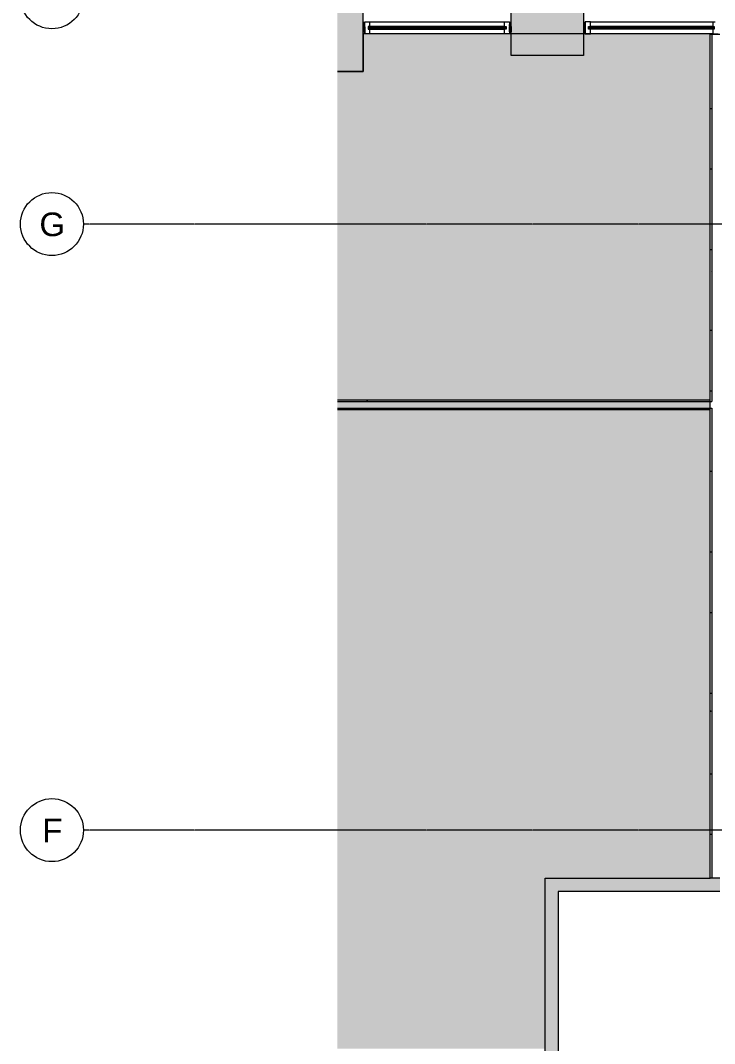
# Model space of a CAD drawing. Header units: inches. Extents: x 29752 to 32426, y -178 to 5722.
# Drawn here: x 29751.7 to 30016, y 5035.2 to 5424.9 of the extents above; entities that cross this region are included whole.
import ezdxf

# ---------------------------------------------------------------- set-up
doc = ezdxf.new("R2010")
doc.units = ezdxf.units.IN
doc.header["$MEASUREMENT"] = 0
doc.linetypes.add('Grid Line 1_2_', pattern=[0.875, 0.5, -0.125, 0.125, -0.125])
for name, color, linetype, lineweight in [('1900 Duke Street_2nd Flr_LINKED_dwg', 8, 'Continuous', 9), ('A-DETL-GENF', 92, 'Continuous', 9), ('A-DETL-THIN', 151, 'Continuous', 9), ('A-WALL', 113, 'Continuous', 13), ('A-WALL-PATT', 111, 'Continuous', 13), ('AE-GLAZING', 7, 'Continuous', 9), ('AE-WALLS-PATT', 7, 'Continuous', 9), ('AE-WALLS-TENANT', 7, 'Continuous', 9), ('I-WALL', 2, 'Continuous', 13), ('S-GRID', 1, 'Continuous', 9), ('S-GRID-IDEN', 1, 'Continuous', 9)]:
    doc.layers.add(name, color=color, linetype=linetype, lineweight=lineweight)
doc.styles.add('Swis721 Lt BT', font='swissl.ttf', dxfattribs={"height": 9})
pattern_1 = [(0, (0, 0), (30.72, 7.68), [1.267, -21.773, 1.267, -21.773, -122.88]), (0, (0, 0), (30.72, 7.68), [-46.08, 1.267, -44.813, 1.267, -21.773, -53.76]), (0, (0, 0), (30.72, 7.68), [-115.2, 1.267, -14.093, 1.267, -37.133]), (120, (11.52, 3.84), (-22.0110751, 22.7643004), [1.267, -21.773, 1.267, -21.773, -122.88]), (120, (11.52, 3.84), (-22.0110751, 22.7643004), [-46.08, 1.267, -44.813, 1.267, -21.773, -53.76]), (120, (11.52, 3.84), (-22.0110751, 22.7643004), [-115.2, 1.267, -14.093, 1.267, -37.133]), (240, (15.36, 19.2), (-8.7089249, -30.4443004), [1.267, -21.773, 1.267, -21.773, -122.88]), (240, (15.36, 19.2), (-8.7089249, -30.4443004), [-46.08, 1.267, -44.813, 1.267, -21.773, -53.76]), (240, (15.36, 19.2), (-8.7089249, -30.4443004), [-115.2, 1.267, -14.093, 1.267, -37.133])]

# ---------------------------------------------------------------- blocks, each defined once
blk = doc.blocks.new('1900 Duke Street_2nd Flr_LINKED_dwg-5565117-FIRST FLOOR')
at = {"layer": 'AE-WALLS-PATT'}
for points in [[(783.63, 1026.7), (783.63, 1079.62), (773.82, 1079.62), (773.82, 1026.7)], [(867.62, 1032.7), (867.62, 1054.28), (840, 1054.28), (840, 1032.7)]]:
    blk.add_hatch(color=256, dxfattribs=at).paths.add_polyline_path(points, flags=0)
at = {"layer": 'AE-GLAZING'}
for p, q in [((916.81, 1045.53), (917.69, 1045.53)), ((783.63, 1043.83), (784.22, 1041.72)), ((786.25, 1041.03), (784.25, 1041.03)), ((838.13, 1043.58), (785.5, 1043.58)), ((838.13, 1042.98), (785.5, 1042.98)), ((785.88, 1043.58), (785.88, 1042.98)), ((837.75, 1042.98), (837.75, 1043.58)), ((840, 1043.83), (839.4, 1041.72)), ((867.62, 1043.83), (868.22, 1041.72)), ((917.31, 1043.58), (869.5, 1043.58)), ((917.31, 1042.98), (869.5, 1042.98)), ((869.88, 1043.58), (869.88, 1042.98)), ((916.81, 1043.78), (870.25, 1043.78)), ((916.81, 1041.03), (870.25, 1041.03)), ((916.94, 1042.98), (916.94, 1043.58))]:
    blk.add_line(p, q, dxfattribs=at)
at = {"layer": 'AE-GLAZING', "flags": 128}
for points in [[(784.25, 1043.67), (784.25, 1041.03), (784.25, 1045.53), (786.25, 1045.53)], [(786.25, 1043.78), (786.25, 1045.53), (837.38, 1045.53), (837.38, 1043.78), (786.25, 1043.78), (785.5, 1043.78), (785.5, 1042.78), (786.25, 1042.78)], [(837.38, 1045.53), (839.38, 1045.53), (839.38, 1041.03), (837.38, 1041.03), (786.25, 1041.03), (786.25, 1042.78), (837.38, 1042.78), (837.38, 1041.03)], [(870.25, 1045.53), (916.81, 1045.53), (916.81, 1043.78), (917.31, 1043.78), (917.31, 1042.78), (916.81, 1042.78), (870.25, 1042.78), (869.5, 1042.78), (869.5, 1043.78), (870.25, 1043.78), (870.25, 1045.53), (868.25, 1045.53), (868.25, 1041.03), (868.25, 1043.67)], [(784.22, 1043.83), (783.63, 1043.83), (783.63, 1041.72), (784.22, 1041.72), (784.22, 1043.83), (783.63, 1041.72)], [(837.38, 1043.78), (838.13, 1043.78), (838.13, 1042.78), (837.38, 1042.78)], [(840, 1041.72), (839.4, 1043.83), (840, 1043.83), (840, 1041.72), (839.4, 1041.72), (839.4, 1043.83)], [(868.22, 1043.83), (867.62, 1043.83), (867.62, 1041.72), (868.22, 1041.72), (868.22, 1043.83), (867.62, 1041.72)], [(868.25, 1041.03), (870.25, 1041.03), (870.25, 1042.78)], [(916.81, 1042.78), (916.81, 1041.03), (918.81, 1041.03), (918.81, 1041.08)]]:
    blk.add_lwpolyline(points, dxfattribs=at)
at = {"layer": 'AE-GLAZING'}
for centre, start, end in [((783.91, 1046), 242.9414, 302.3616), ((783.91, 1045.84), 242.9414, 302.3616), ((783.91, 1045.64), 242.9414, 302.3616), ((783.91, 1045.42), 242.9414, 302.3616), ((839.71, 1046), 237.6384, 297.0586), ((839.71, 1045.84), 237.6384, 297.0586), ((839.71, 1045.64), 237.6384, 297.0586), ((839.71, 1045.42), 237.6384, 297.0586), ((867.91, 1046), 242.9414, 302.3616), ((867.91, 1045.84), 242.9414, 302.3616), ((867.91, 1045.64), 242.9414, 302.3616), ((867.91, 1045.42), 242.9414, 302.3616)]:
    blk.add_arc(centre, 0.631, start, end, dxfattribs=at)
for centre in [(783.94, 1044.32), (839.63, 1044.32), (867.94, 1044.32)]:
    blk.add_ellipse(centre, major_axis=(0, 0.333), ratio=0.724983, dxfattribs=at)
at = {"layer": 'AE-WALLS-TENANT'}
blk.add_line((773.82, 1026.7), (783.63, 1026.7), dxfattribs=at)
at = {"layer": 'AE-WALLS-TENANT', "flags": 128}
blk.add_lwpolyline([(783.63, 1026.7), (783.63, 1066.87), (783.63, 1079.62), (773.82, 1079.62)], dxfattribs=at)
blk.add_lwpolyline([(867.62, 1032.7), (840, 1032.7), (840, 1054.28), (867.62, 1054.28)], close=True, dxfattribs=at)
blk = doc.blocks.new('Grid - Grid Head - Circle-50561-FIRST FLOOR')
at = {"layer": 'S-GRID-IDEN'}
blk.add_circle((0, 0), 0.125, dxfattribs=at)

msp = doc.modelspace()

# ---------------------------------------------------------------- hatches: boundary and pattern name
at = {"layer": 'A-DETL-GENF'}
h = msp.add_hatch(color=9, dxfattribs=at)
h.paths.add_polyline_path([(29883.92, 4391.56), (29937.92, 4391.56), (29937.92, 4391.81), (29967.92, 4391.81), (29967.92, 4391.56), (30063.92, 4391.56), (30063.92, 4391.81), (30077.49, 4391.81), (30077.49, 4721.2), (29872.37, 4721.2), (29872.37, 4391.81), (29883.92, 4391.81)], flags=0)
h.paths.add_polyline_path([(29951.49, 5033.27), (29951.49, 5098.14), (30014.36, 5098.14), (30014.36, 5419.84), (29966.17, 5419.84), (29966.17, 5411.51), (29938.55, 5411.51), (29938.55, 5419.84), (29882.17, 5419.84), (29882.17, 5405.51), (29872.37, 5405.51), (29872.37, 5033.27), (29950.24, 5033.27)], flags=0)
at = {"layer": 'A-WALL-PATT', "lineweight": 9}
h = msp.add_hatch(dxfattribs=at)
h.set_pattern_fill('FP_1', color=256, style=0, pattern_type=2)
h.set_pattern_definition(pattern_1)
h.paths.add_polyline_path([(30014.99, 5098.13), (30014.99, 5277.25), (30014.36, 5277.25), (30014.36, 5098.13)], flags=0)
h.paths.add_polyline_path([(30014.36, 5279.75), (30014.99, 5279.75), (30014.99, 5419.64), (30014.36, 5419.64), (30014.36, 5280.37)], flags=0)
h = msp.add_hatch(dxfattribs=at)
h.set_pattern_fill('FP_1', color=256, style=0, pattern_type=2)
h.set_pattern_definition(pattern_1)
h.paths.add_polyline_path([(29910.53, 5279.75), (30014.36, 5279.75), (30014.36, 5280.37), (29872.37, 5280.37), (29872.37, 5279.75), (29882.17, 5279.75)], flags=0)
h = msp.add_hatch(dxfattribs=at)
h.set_pattern_fill('FP_1', color=256, style=0, pattern_type=2)
h.set_pattern_definition(pattern_1)
h.paths.add_polyline_path([(29986.37, 5276.62), (30014.36, 5276.62), (30014.36, 5277.25), (29872.37, 5277.25), (29872.37, 5276.62), (29976.58, 5276.62)], flags=0)
for points in [[(29956.36, 4786.2), (29956.49, 4786.2), (29956.49, 5098.13), (29951.49, 5098.13), (29951.49, 4786.2), (29954.86, 4786.2)], [(30018.11, 5093.13), (30018.11, 5098.13), (29956.49, 5098.13), (29956.49, 5093.13), (30017.58, 5093.13)]]:
    msp.add_hatch(color=7, dxfattribs=at).paths.add_polyline_path(points, flags=0)

# ---------------------------------------------------------------- linework, layer by layer
at = {"layer": 'A-DETL-THIN'}
for p, q in [((30014.36, 5419.84), (29882.17, 5419.84)), ((29882.17, 5419.84), (29882.17, 5405.51)), ((30014.36, 5098.14), (30014.36, 5419.84)), ((29882.17, 5405.51), (29872.37, 5405.51)), ((29951.49, 5033.27), (29951.49, 5098.14)), ((29951.49, 5098.14), (30014.36, 5098.14))]:
    msp.add_line(p, q, dxfattribs=at)
at = {"layer": 'A-WALL'}
for p, q in [((30014.99, 5419.64), (30014.99, 5279.75)), ((29872.37, 5279.75), (30014.99, 5279.75)), ((29872.37, 5277.25), (30014.99, 5277.25)), ((30014.99, 5277.25), (30014.99, 5098.13)), ((30018.11, 5098.13), (30014.36, 5098.13))]:
    msp.add_line(p, q, dxfattribs=at)
at = {"layer": 'I-WALL'}
for p, q in [((30014.36, 5280.37), (30014.36, 5419.64)), ((30014.36, 5419.64), (30018.11, 5419.64)), ((29872.37, 5280.37), (30014.36, 5280.37)), ((30014.36, 5276.62), (29872.37, 5276.62)), ((30014.36, 5098.13), (30014.36, 5276.62))]:
    msp.add_line(p, q, dxfattribs=at)
at = {"layer": 'I-WALL', "color": 8, "lineweight": 20}
for p, q in [((29951.49, 4786.2), (29951.49, 5098.13)), ((29951.49, 5098.13), (30014.36, 5098.13)), ((29956.49, 5093.13), (29956.49, 4786.2)), ((30018.11, 5093.13), (29956.49, 5093.13))]:
    msp.add_line(p, q, dxfattribs=at)
at = {"layer": 'S-GRID', "linetype": 'Grid Line 1_2_'}
for p, q in [((31446.27, 5347.34), (29775.66, 5347.34)), ((31446.27, 5116.45), (29775.66, 5116.45))]:
    msp.add_line(p, q, dxfattribs=at)

# ---------------------------------------------------------------- block references
at = {"layer": '1900 Duke Street_2nd Flr_LINKED_dwg', "color": 7}
msp.add_blockref('1900 Duke Street_2nd Flr_LINKED_dwg-5565117-FIRST FLOOR', (29098.55, 4378.81), dxfattribs=at)
at = {"layer": 'S-GRID-IDEN', "xscale": 95.99999999999994, "yscale": 95.99999999999994, "zscale": 95.99999999999994, "rotation": 89.99999999999982}
for p in [(29763.66, 5433.71), (29763.66, 5347.34), (29763.66, 5116.45)]:
    msp.add_blockref('Grid - Grid Head - Circle-50561-FIRST FLOOR', p, dxfattribs=at)

# ---------------------------------------------------------------- texts
at = {"layer": 'S-GRID-IDEN', "char_height": 9, "attachment_point": 1, "style": 'Swis721 Lt BT'}
for s, insert, width in [('G', (29758.88, 5351.72), 11.514), ('F', (29760, 5120.83), 8.787)]:
    msp.add_mtext(s, dxfattribs=dict(at, insert=insert, width=width))

doc.saveas('drawing.dxf')
